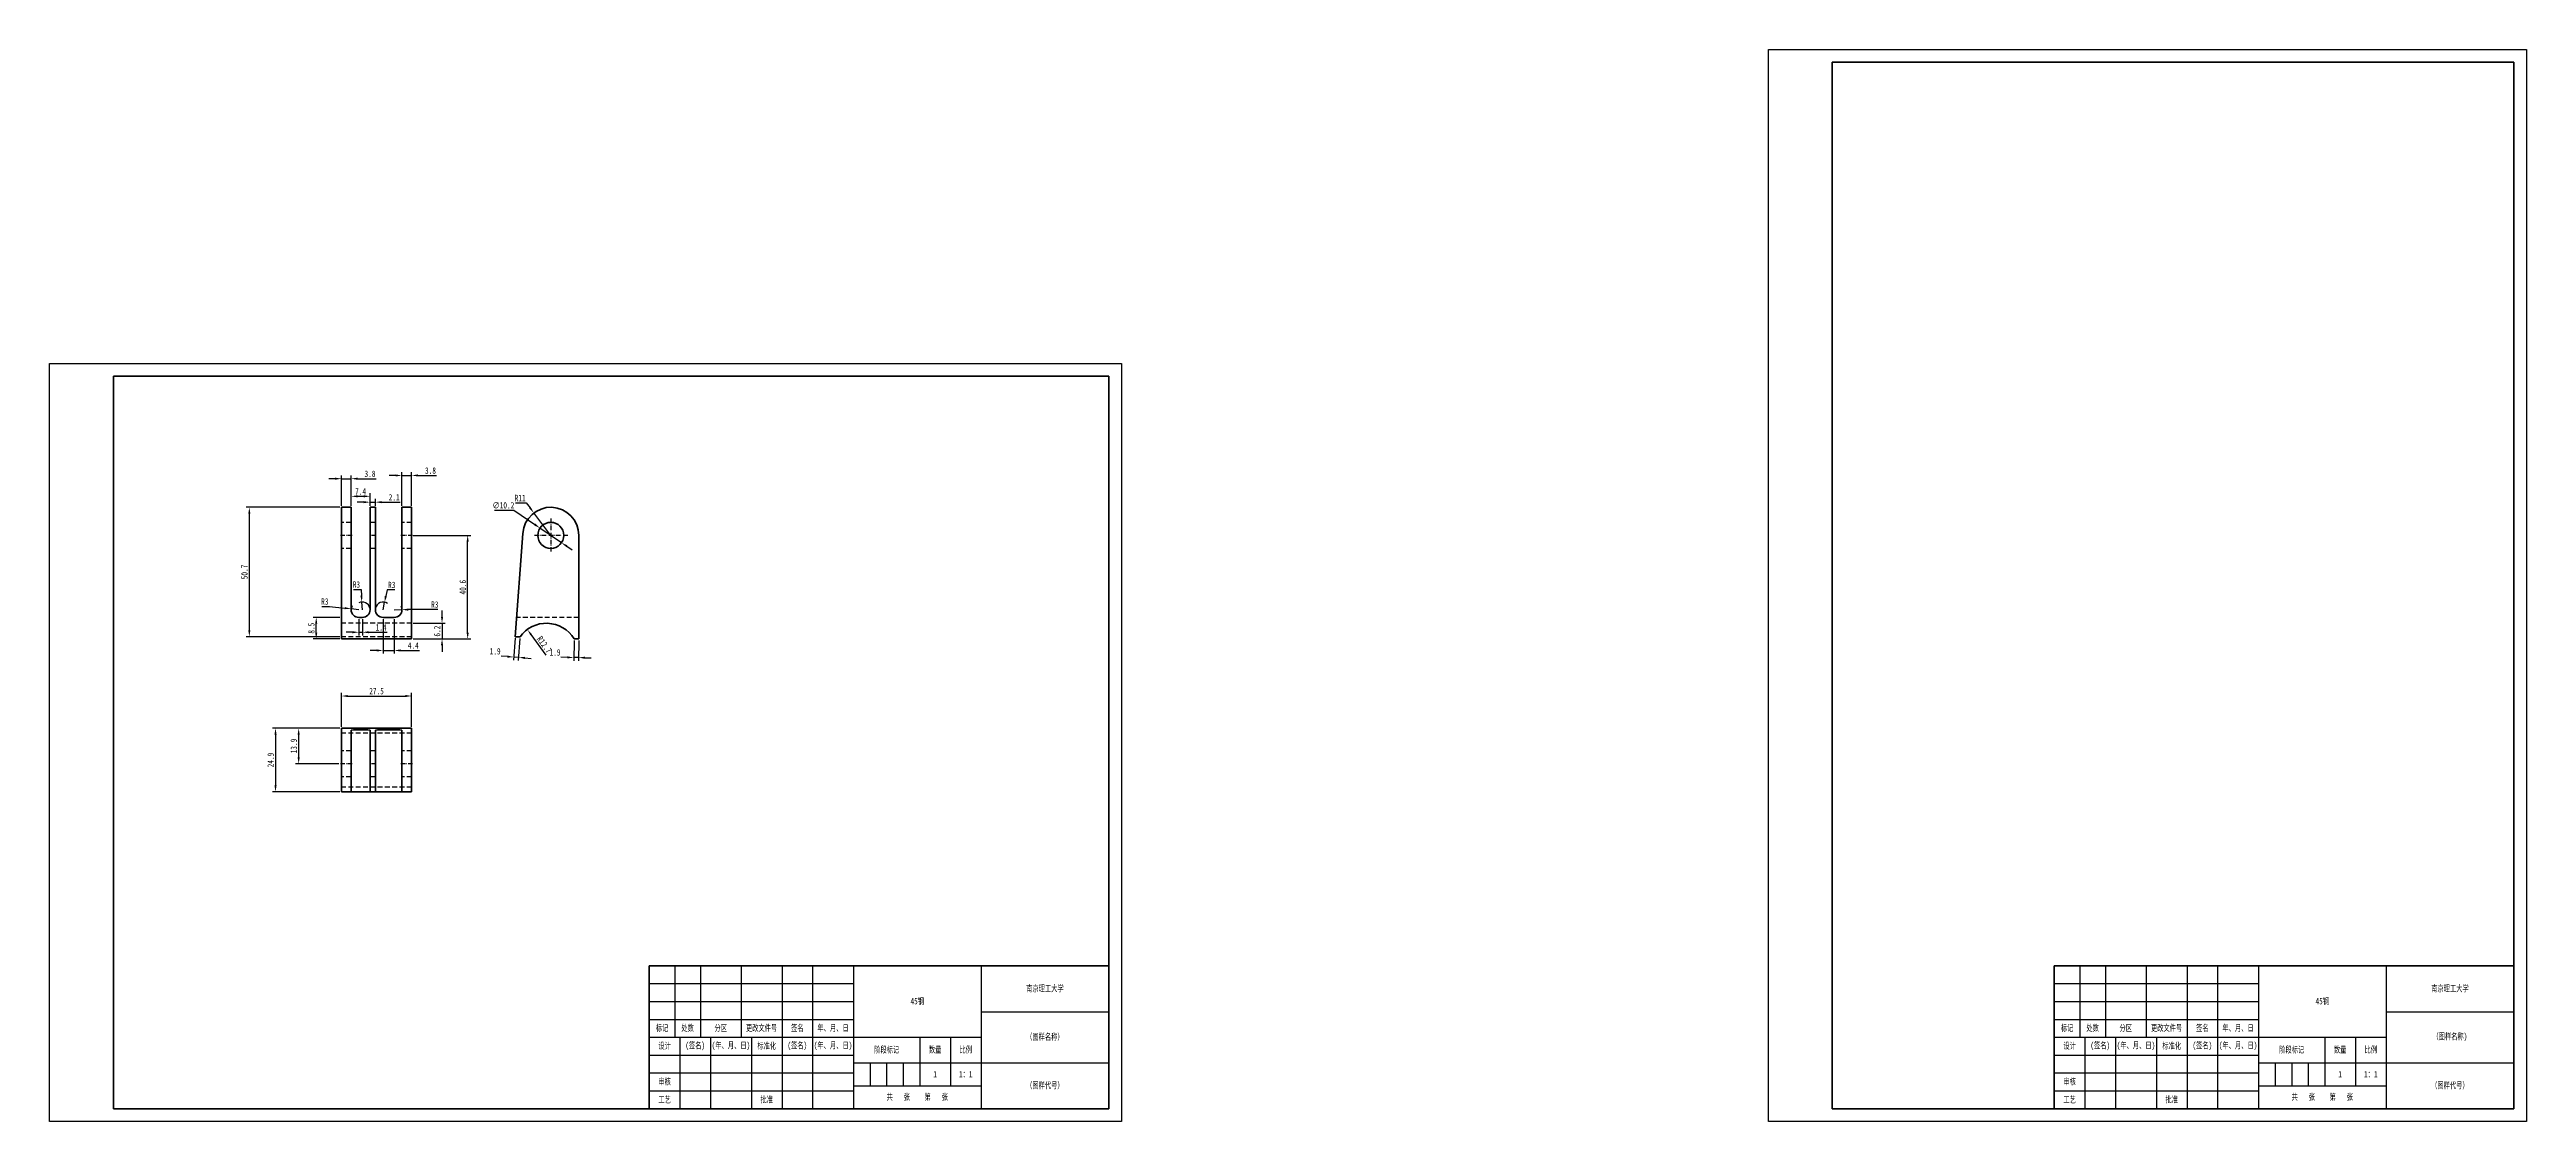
# Model space of a CAD drawing. Header units: millimetres. Extents: x 1050 to 2021, y 766 to 1186.
import ezdxf

# ---------------------------------------------------------------- set-up
doc = ezdxf.new("R2010")
doc.units = ezdxf.units.MM
doc.header["$LTSCALE"] = 0.3
doc.linetypes.add('DASHDOT', pattern=[18.5, 12, -3, 0.5, -3])
doc.linetypes.add('DASHED', pattern=[19.05, 12.7, -6.35])
for name, color, linetype, lineweight in [('尺寸线', 3, 'Continuous', 25), ('粗实线', 7, 'Continuous', 50), ('细实线', 7, 'Continuous', 25), ('细文本', 7, 'Continuous', 25)]:
    doc.layers.add(name, color=color, linetype=linetype, lineweight=lineweight)
doc.styles.add('NUT Standard', font='simfang.ttf', dxfattribs={"width": 0.7, "height": 2.5})
doc.dimstyles.new('NUT Standard', dxfattribs={"dimtxt": 2.5, "dimasz": 2.5, "dimexe": 1.25, "dimexo": 0.625, "dimtad": 1, "dimtoh": 1, "dimdec": 1, "dimdsep": 46, "dimtxsty": 'NUT Standard', "dimcen": 2.5, "dimadec": 0, "dimazin": 0, "dimtfac": 1, "dimtdec": 1, "dimtmove": 0, "dimatfit": 3, "dimfxl": 1, "dimarcsym": 0})

# ---------------------------------------------------------------- blocks, each defined once
blk = doc.blocks.new('*D5')
at = {"layer": 'Defpoints', "color": 0, "transparency": 16777216}
for p in [(1191.92, 932.32), (1164.42, 919.67), (1191.92, 919.67)]:
    blk.add_point(p, dxfattribs=at)
at = {"layer": '尺寸线', "color": 0, "lineweight": -2, "transparency": 16777216}
for p, q in [((1164.42, 920.3), (1164.42, 933.57)), ((1166.92, 932.32), (1189.42, 932.32)), ((1191.92, 920.3), (1191.92, 933.57))]:
    blk.add_line(p, q, dxfattribs=at)
at = {"layer": '尺寸线', "color": 0, "transparency": 16777216}
for points in [[(1166.92, 932.73), (1166.92, 931.9), (1164.42, 932.32)], [(1189.42, 932.73), (1189.42, 931.9), (1191.92, 932.32)]]:
    blk.add_solid(points, dxfattribs=at)
at = {"layer": '尺寸线', "color": 0, "transparency": 16777216, "insert": (1178.17, 934.21), "char_height": 2.5, "attachment_point": 5, "style": 'NUT Standard'}
blk.add_mtext('27.5', dxfattribs=at)
blk = doc.blocks.new('*D6')
at = {"layer": 'Defpoints', "color": 0, "transparency": 16777216}
for p in [(1128.33, 1006.26), (1164.42, 1006.26), (1164.42, 955.56)]:
    blk.add_point(p, dxfattribs=at)
at = {"layer": '尺寸线', "color": 0, "lineweight": -2, "transparency": 16777216}
for p, q in [((1163.79, 1006.26), (1127.08, 1006.26)), ((1128.33, 958.06), (1128.33, 1003.76)), ((1163.79, 955.56), (1127.08, 955.56))]:
    blk.add_line(p, q, dxfattribs=at)
at = {"layer": '尺寸线', "color": 0, "transparency": 16777216}
for points in [[(1127.91, 1003.76), (1128.74, 1003.76), (1128.33, 1006.26)], [(1127.91, 958.06), (1128.74, 958.06), (1128.33, 955.56)]]:
    blk.add_solid(points, dxfattribs=at)
at = {"layer": '尺寸线', "color": 0, "transparency": 16777216, "insert": (1126.43, 980.91), "char_height": 2.5, "attachment_point": 5, "rotation": 90, "style": 'NUT Standard'}
blk.add_mtext('50.7', dxfattribs=at)
blk = doc.blocks.new('*D7')
at = {"layer": 'Defpoints', "color": 0, "transparency": 16777216}
for p in [(1168.22, 1017.47), (1164.42, 1006.26), (1168.22, 1006.26)]:
    blk.add_point(p, dxfattribs=at)
at = {"layer": '尺寸线', "color": 0, "lineweight": -2, "transparency": 16777216}
for p, q in [((1161.92, 1017.47), (1159.42, 1017.47)), ((1164.42, 1006.88), (1164.42, 1018.72)), ((1164.42, 1017.47), (1168.22, 1017.47)), ((1168.22, 1006.88), (1168.22, 1018.72)), ((1170.72, 1017.47), (1178.01, 1017.47))]:
    blk.add_line(p, q, dxfattribs=at)
at = {"layer": '尺寸线', "color": 0, "transparency": 16777216}
for points in [[(1161.92, 1017.89), (1161.92, 1017.05), (1164.42, 1017.47)], [(1170.72, 1017.89), (1170.72, 1017.05), (1168.22, 1017.47)]]:
    blk.add_solid(points, dxfattribs=at)
at = {"layer": '尺寸线', "color": 0, "transparency": 16777216, "insert": (1175.61, 1019.37), "char_height": 2.5, "attachment_point": 5, "style": 'NUT Standard'}
blk.add_mtext('3.8', dxfattribs=at)
blk = doc.blocks.new('*D8')
at = {"layer": 'Defpoints', "color": 0, "transparency": 16777216}
for p in [(1175.62, 1010.57), (1168.22, 1006.26), (1175.62, 1006.26)]:
    blk.add_point(p, dxfattribs=at)
at = {"layer": '尺寸线', "color": 0, "lineweight": -2, "transparency": 16777216}
for p, q in [((1168.22, 1006.88), (1168.22, 1011.82)), ((1170.72, 1010.57), (1173.12, 1010.57)), ((1175.62, 1006.88), (1175.62, 1011.82))]:
    blk.add_line(p, q, dxfattribs=at)
at = {"layer": '尺寸线', "color": 0, "transparency": 16777216}
for points in [[(1170.72, 1010.99), (1170.72, 1010.15), (1168.22, 1010.57)], [(1173.12, 1010.99), (1173.12, 1010.15), (1175.62, 1010.57)]]:
    blk.add_solid(points, dxfattribs=at)
at = {"layer": '尺寸线', "color": 0, "transparency": 16777216, "insert": (1171.92, 1012.47), "char_height": 2.5, "attachment_point": 5, "style": 'NUT Standard'}
blk.add_mtext('7.4', dxfattribs=at)
blk = doc.blocks.new('*D9')
at = {"layer": 'Defpoints', "color": 0, "transparency": 16777216}
for p in [(1175.62, 1006.26), (1177.72, 1008.27), (1177.72, 1006.26)]:
    blk.add_point(p, dxfattribs=at)
at = {"layer": '尺寸线', "color": 0, "lineweight": -2, "transparency": 16777216}
for p, q in [((1175.62, 1006.88), (1175.62, 1009.52)), ((1177.72, 1006.88), (1177.72, 1009.52)), ((1173.12, 1008.27), (1170.62, 1008.27)), ((1175.62, 1008.27), (1177.72, 1008.27)), ((1180.22, 1008.27), (1187.42, 1008.27))]:
    blk.add_line(p, q, dxfattribs=at)
at = {"layer": '尺寸线', "color": 0, "transparency": 16777216}
for points in [[(1173.12, 1008.69), (1173.12, 1007.85), (1175.62, 1008.27)], [(1180.22, 1008.69), (1180.22, 1007.85), (1177.72, 1008.27)]]:
    blk.add_solid(points, dxfattribs=at)
at = {"layer": '尺寸线', "color": 0, "transparency": 16777216, "insert": (1185.07, 1010.17), "char_height": 2.5, "attachment_point": 5, "style": 'NUT Standard'}
blk.add_mtext('2.1', dxfattribs=at)
blk = doc.blocks.new('*D10')
at = {"layer": 'Defpoints', "color": 0, "transparency": 16777216}
for p in [(1191.92, 1018.73), (1188.12, 1006.26), (1191.92, 1006.26)]:
    blk.add_point(p, dxfattribs=at)
at = {"layer": '尺寸线', "color": 0, "lineweight": -2, "transparency": 16777216}
for p, q in [((1188.12, 1006.88), (1188.12, 1019.98)), ((1191.92, 1006.88), (1191.92, 1019.98)), ((1185.62, 1018.73), (1183.12, 1018.73)), ((1188.12, 1018.73), (1191.92, 1018.73)), ((1194.42, 1018.73), (1201.71, 1018.73))]:
    blk.add_line(p, q, dxfattribs=at)
at = {"layer": '尺寸线', "color": 0, "transparency": 16777216}
for points in [[(1185.62, 1019.15), (1185.62, 1018.32), (1188.12, 1018.73)], [(1194.42, 1019.15), (1194.42, 1018.32), (1191.92, 1018.73)]]:
    blk.add_solid(points, dxfattribs=at)
at = {"layer": '尺寸线', "color": 0, "transparency": 16777216, "insert": (1199.31, 1020.63), "char_height": 2.5, "attachment_point": 5, "style": 'NUT Standard'}
blk.add_mtext('3.8', dxfattribs=at)
blk = doc.blocks.new('*D11')
at = {"layer": 'Defpoints', "color": 0, "transparency": 16777216}
for p in [(1242.21, 998.12), (1250.65, 992.4)]:
    blk.add_point(p, dxfattribs=at)
at = {"layer": '尺寸线', "color": 0, "lineweight": -2, "transparency": 16777216}
for p, q in [((1224.41, 1005.08), (1231.93, 1005.08)), ((1231.93, 1005.08), (1240.14, 999.52)), ((1250.65, 992.4), (1242.21, 998.12)), ((1252.72, 990.99), (1254.79, 989.59))]:
    blk.add_line(p, q, dxfattribs=at)
at = {"layer": '尺寸线', "color": 0, "transparency": 16777216}
for points in [[(1240.37, 999.86), (1239.91, 999.17), (1242.21, 998.12)], [(1252.96, 991.34), (1252.49, 990.65), (1250.65, 992.4)]]:
    blk.add_solid(points, dxfattribs=at)
at = {"layer": '尺寸线', "color": 0, "transparency": 16777216, "insert": (1227.86, 1007.04), "char_height": 2.5, "attachment_point": 5, "style": 'NUT Standard'}
blk.add_mtext('∅10.2', dxfattribs=at)
blk = doc.blocks.new('*D12')
at = {"layer": 'Defpoints', "color": 0, "transparency": 16777216}
for p in [(1239.81, 1004.04), (1246.43, 995.26)]:
    blk.add_point(p, dxfattribs=at)
at = {"layer": '尺寸线', "color": 0, "lineweight": -2, "transparency": 16777216}
for p, q in [((1232.67, 1008.03), (1236.8, 1008.03)), ((1236.8, 1008.03), (1238.3, 1006.03)), ((1246.43, 995.26), (1239.81, 1004.04))]:
    blk.add_line(p, q, dxfattribs=at)
at = {"layer": '尺寸线', "color": 0, "transparency": 16777216}
blk.add_solid([(1238.63, 1006.28), (1237.97, 1005.78), (1239.81, 1004.04)], dxfattribs=at)
at = {"layer": '尺寸线', "color": 0, "transparency": 16777216, "insert": (1234.42, 1009.9), "char_height": 2.5, "attachment_point": 5, "style": 'NUT Standard'}
blk.add_mtext('R11', dxfattribs=at)
blk = doc.blocks.new('*D13')
at = {"layer": 'Defpoints', "color": 0, "transparency": 16777216}
for p in [(1237.26, 958.39), (1244.73, 948.12)]:
    blk.add_point(p, dxfattribs=at)
at = {"layer": '尺寸线', "color": 0, "lineweight": -2, "transparency": 16777216}
blk.add_line((1244.57, 948.34), (1238.73, 956.36), dxfattribs=at)
at = {"layer": '尺寸线', "color": 0, "transparency": 16777216}
blk.add_solid([(1239.07, 956.61), (1238.39, 956.12), (1237.26, 958.39)], dxfattribs=at)
at = {"layer": '尺寸线', "color": 0, "transparency": 16777216, "insert": (1243.92, 952.46), "char_height": 2.5, "attachment_point": 5, "rotation": 306.03892, "style": 'NUT Standard'}
blk.add_mtext('R12.7', dxfattribs=at)
blk = doc.blocks.new('*D14')
at = {"layer": 'Defpoints', "color": 0, "transparency": 16777216}
for p in [(1255.57, 954.73), (1257.43, 954.7), (1255.44, 947.4)]:
    blk.add_point(p, dxfattribs=at)
at = {"layer": '尺寸线', "color": 0, "lineweight": -2, "transparency": 16777216}
for p, q in [((1255.56, 954.11), (1255.42, 946.15)), ((1257.42, 954.07), (1257.28, 946.12)), ((1252.94, 947.45), (1250.44, 947.49)), ((1257.3, 947.37), (1255.44, 947.4)), ((1259.8, 947.32), (1262.3, 947.28))]:
    blk.add_line(p, q, dxfattribs=at)
at = {"layer": '尺寸线', "color": 0, "transparency": 16777216}
for points in [[(1252.95, 947.86), (1252.94, 947.03), (1255.44, 947.4)], [(1259.81, 947.74), (1259.79, 946.91), (1257.3, 947.37)]]:
    blk.add_solid(points, dxfattribs=at)
at = {"layer": '尺寸线', "color": 0, "transparency": 16777216, "insert": (1248.11, 949.39), "char_height": 2.5, "attachment_point": 5, "style": 'NUT Standard'}
blk.add_mtext('1.9', dxfattribs=at)
blk = doc.blocks.new('*D15')
at = {"layer": 'Defpoints', "color": 0, "transparency": 16777216}
for p in [(1232.54, 955.63), (1234.39, 955.49), (1231.96, 947.58)]:
    blk.add_point(p, dxfattribs=at)
at = {"layer": '尺寸线', "color": 0, "lineweight": -2, "transparency": 16777216}
for p, q in [((1232.5, 955), (1231.87, 946.33)), ((1234.35, 954.87), (1233.72, 946.2)), ((1229.47, 947.76), (1226.97, 947.94)), ((1233.81, 947.44), (1231.96, 947.58)), ((1236.31, 947.26), (1238.8, 947.08))]:
    blk.add_line(p, q, dxfattribs=at)
at = {"layer": '尺寸线', "color": 0, "transparency": 16777216}
for points in [[(1229.5, 948.17), (1229.44, 947.34), (1231.96, 947.58)], [(1236.34, 947.68), (1236.28, 946.85), (1233.81, 947.44)]]:
    blk.add_solid(points, dxfattribs=at)
at = {"layer": '尺寸线', "color": 0, "transparency": 16777216, "insert": (1224.64, 949.83), "char_height": 2.5, "attachment_point": 5, "style": 'NUT Standard'}
blk.add_mtext('1.9', dxfattribs=at)
blk = doc.blocks.new('*D16')
at = {"layer": 'Defpoints', "color": 0, "transparency": 16777216}
for p in [(1164.42, 919.67), (1138.59, 894.77), (1164.42, 894.77)]:
    blk.add_point(p, dxfattribs=at)
at = {"layer": '尺寸线', "color": 0, "lineweight": -2, "transparency": 16777216}
for p, q in [((1163.79, 919.67), (1137.34, 919.67)), ((1138.59, 917.17), (1138.59, 897.27)), ((1163.79, 894.77), (1137.34, 894.77))]:
    blk.add_line(p, q, dxfattribs=at)
at = {"layer": '尺寸线', "color": 0, "transparency": 16777216}
for points in [[(1138.17, 917.17), (1139.01, 917.17), (1138.59, 919.67)], [(1138.17, 897.27), (1139.01, 897.27), (1138.59, 894.77)]]:
    blk.add_solid(points, dxfattribs=at)
at = {"layer": '尺寸线', "color": 0, "transparency": 16777216, "insert": (1136.69, 907.22), "char_height": 2.5, "attachment_point": 5, "rotation": 90, "style": 'NUT Standard'}
blk.add_mtext('24.9', dxfattribs=at)
blk = doc.blocks.new('*D17')
at = {"layer": 'Defpoints', "color": 0, "transparency": 16777216}
for p in [(1164.42, 919.67), (1147.65, 905.77), (1164.04, 905.77)]:
    blk.add_point(p, dxfattribs=at)
at = {"layer": '尺寸线', "color": 0, "lineweight": -2, "transparency": 16777216}
for p, q in [((1163.79, 919.67), (1146.4, 919.67)), ((1147.65, 917.17), (1147.65, 908.27)), ((1163.41, 905.77), (1146.4, 905.77))]:
    blk.add_line(p, q, dxfattribs=at)
at = {"layer": '尺寸线', "color": 0, "transparency": 16777216}
for points in [[(1147.24, 917.17), (1148.07, 917.17), (1147.65, 919.67)], [(1147.24, 908.27), (1148.07, 908.27), (1147.65, 905.77)]]:
    blk.add_solid(points, dxfattribs=at)
at = {"layer": '尺寸线', "color": 0, "transparency": 16777216, "insert": (1145.76, 912.72), "char_height": 2.5, "attachment_point": 5, "rotation": 90, "style": 'NUT Standard'}
blk.add_mtext('13.9', dxfattribs=at)
blk = doc.blocks.new('*D18')
at = {"layer": 'Defpoints', "color": 0, "transparency": 16777216}
for p in [(1168.24, 966.46), (1171.22, 966.12)]:
    blk.add_point(p, dxfattribs=at)
at = {"layer": '尺寸线', "color": 0, "lineweight": -2, "transparency": 16777216}
for p, q in [((1156.74, 967.44), (1159.68, 967.44)), ((1159.68, 967.44), (1165.75, 966.74)), ((1171.22, 966.12), (1168.24, 966.46))]:
    blk.add_line(p, q, dxfattribs=at)
blk.add_arc((1171.22, 966.12), 3, 149.58654, 180.00001, dxfattribs=at)
at = {"layer": '尺寸线', "color": 0, "transparency": 16777216}
blk.add_solid([(1165.8, 967.16), (1165.7, 966.33), (1168.24, 966.46)], dxfattribs=at)
at = {"layer": '尺寸线', "color": 0, "transparency": 16777216, "insert": (1157.9, 969.33), "char_height": 2.5, "attachment_point": 5, "style": 'NUT Standard'}
blk.add_mtext('R3', dxfattribs=at)
blk = doc.blocks.new('*D19')
at = {"layer": 'Defpoints', "color": 0, "transparency": 16777216}
for p in [(1180.72, 966.12), (1181.32, 969.05)]:
    blk.add_point(p, dxfattribs=at)
at = {"layer": '尺寸线', "color": 0, "lineweight": -2, "transparency": 16777216}
for p, q in [((1182.34, 973.95), (1181.83, 971.5)), ((1185.28, 973.95), (1182.34, 973.95)), ((1180.72, 966.12), (1181.32, 969.05))]:
    blk.add_line(p, q, dxfattribs=at)
blk.add_arc((1180.72, 966.12), 3, 54.44433, 168.06338, dxfattribs=at)
at = {"layer": '尺寸线', "color": 0, "transparency": 16777216}
blk.add_solid([(1181.42, 971.59), (1182.24, 971.42), (1181.32, 969.05)], dxfattribs=at)
at = {"layer": '尺寸线', "color": 0, "transparency": 16777216, "insert": (1184.12, 975.84), "char_height": 2.5, "attachment_point": 5, "style": 'NUT Standard'}
blk.add_mtext('R3', dxfattribs=at)
blk = doc.blocks.new('*D20')
at = {"layer": 'Defpoints', "color": 0, "transparency": 16777216}
for p in [(1171.22, 963.12), (1172.62, 963.12), (1172.62, 957.3)]:
    blk.add_point(p, dxfattribs=at)
at = {"layer": '尺寸线', "color": 0, "lineweight": -2, "transparency": 16777216}
for p, q in [((1171.22, 962.49), (1171.22, 956.05)), ((1172.62, 962.49), (1172.62, 956.05)), ((1168.72, 957.3), (1166.22, 957.3)), ((1171.22, 957.3), (1172.62, 957.3)), ((1175.12, 957.3), (1182.33, 957.3))]:
    blk.add_line(p, q, dxfattribs=at)
at = {"layer": '尺寸线', "color": 0, "transparency": 16777216}
for points in [[(1168.72, 957.72), (1168.72, 956.89), (1171.22, 957.3)], [(1175.12, 957.72), (1175.12, 956.89), (1172.62, 957.3)]]:
    blk.add_solid(points, dxfattribs=at)
at = {"layer": '尺寸线', "color": 0, "transparency": 16777216, "insert": (1179.97, 959.2), "char_height": 2.5, "attachment_point": 5, "style": 'NUT Standard'}
blk.add_mtext('1.4', dxfattribs=at)
blk = doc.blocks.new('*D21')
at = {"layer": 'Defpoints', "color": 0, "transparency": 16777216}
for p in [(1180.72, 963.12), (1185.12, 963.12), (1185.12, 950.16)]:
    blk.add_point(p, dxfattribs=at)
at = {"layer": '尺寸线', "color": 0, "lineweight": -2, "transparency": 16777216}
for p, q in [((1180.72, 962.49), (1180.72, 948.91)), ((1185.12, 962.49), (1185.12, 948.91)), ((1178.22, 950.16), (1175.72, 950.16)), ((1180.72, 950.16), (1185.12, 950.16)), ((1187.62, 950.16), (1195.03, 950.16))]:
    blk.add_line(p, q, dxfattribs=at)
at = {"layer": '尺寸线', "color": 0, "transparency": 16777216}
for points in [[(1178.22, 950.58), (1178.22, 949.75), (1180.72, 950.16)], [(1187.62, 950.58), (1187.62, 949.75), (1185.12, 950.16)]]:
    blk.add_solid(points, dxfattribs=at)
at = {"layer": '尺寸线', "color": 0, "transparency": 16777216, "insert": (1192.57, 952.06), "char_height": 2.5, "attachment_point": 5, "style": 'NUT Standard'}
blk.add_mtext('4.4', dxfattribs=at)
blk = doc.blocks.new('*D22')
at = {"layer": 'Defpoints', "color": 0, "transparency": 16777216}
for p in [(1172.41, 969.11), (1172.62, 966.12)]:
    blk.add_point(p, dxfattribs=at)
at = {"layer": '尺寸线', "color": 0, "lineweight": -2, "transparency": 16777216}
for p, q in [((1169.13, 974.1), (1172.08, 974.1)), ((1172.08, 974.1), (1172.25, 971.6)), ((1172.62, 966.12), (1172.41, 969.11))]:
    blk.add_line(p, q, dxfattribs=at)
blk.add_arc((1172.62, 966.12), 3, 11.93662, 117.73106, dxfattribs=at)
at = {"layer": '尺寸线', "color": 0, "transparency": 16777216}
blk.add_solid([(1172.66, 971.63), (1171.83, 971.58), (1172.41, 969.11)], dxfattribs=at)
at = {"layer": '尺寸线', "color": 0, "transparency": 16777216, "insert": (1170.29, 975.99), "char_height": 2.5, "attachment_point": 5, "style": 'NUT Standard'}
blk.add_mtext('R3', dxfattribs=at)
blk = doc.blocks.new('*D23')
at = {"layer": 'Defpoints', "color": 0, "transparency": 16777216}
for p in [(1185.12, 966.12), (1188.12, 966.15)]:
    blk.add_point(p, dxfattribs=at)
at = {"layer": '尺寸线', "color": 0, "lineweight": -2, "transparency": 16777216}
for p, q in [((1185.12, 966.12), (1188.12, 966.15)), ((1199.19, 966.25), (1190.62, 966.17)), ((1202.14, 966.25), (1199.19, 966.25))]:
    blk.add_line(p, q, dxfattribs=at)
blk.add_arc((1185.12, 966.12), 3, 11.93662, 24.42224, dxfattribs=at)
at = {"layer": '尺寸线', "color": 0, "transparency": 16777216}
blk.add_solid([(1190.61, 966.59), (1190.62, 965.75), (1188.12, 966.15)], dxfattribs=at)
at = {"layer": '尺寸线', "color": 0, "transparency": 16777216, "insert": (1200.98, 968.14), "char_height": 2.5, "attachment_point": 5, "style": 'NUT Standard'}
blk.add_mtext('R3', dxfattribs=at)
blk = doc.blocks.new('*D24')
at = {"layer": 'Defpoints', "color": 0, "transparency": 16777216}
for p in [(1154.53, 963.12), (1164.42, 963.12), (1164.42, 954.66)]:
    blk.add_point(p, dxfattribs=at)
at = {"layer": '尺寸线', "color": 0, "lineweight": -2, "transparency": 16777216}
for p, q in [((1163.79, 963.12), (1153.28, 963.12)), ((1163.79, 954.66), (1153.28, 954.66)), ((1154.53, 957.16), (1154.53, 960.62))]:
    blk.add_line(p, q, dxfattribs=at)
at = {"layer": '尺寸线', "color": 0, "transparency": 16777216}
for points in [[(1154.11, 960.62), (1154.95, 960.62), (1154.53, 963.12)], [(1154.11, 957.16), (1154.95, 957.16), (1154.53, 954.66)]]:
    blk.add_solid(points, dxfattribs=at)
at = {"layer": '尺寸线', "color": 0, "transparency": 16777216, "insert": (1152.63, 958.89), "char_height": 2.5, "attachment_point": 5, "rotation": 90, "style": 'NUT Standard'}
blk.add_mtext('8.5', dxfattribs=at)
blk = doc.blocks.new('*D25')
at = {"layer": 'Defpoints', "color": 0, "transparency": 16777216}
for p in [(1191.92, 995.26), (1213.87, 995.26), (1191.92, 954.66)]:
    blk.add_point(p, dxfattribs=at)
at = {"layer": '尺寸线', "color": 0, "lineweight": -2, "transparency": 16777216}
for p, q in [((1192.54, 995.26), (1215.12, 995.26)), ((1213.87, 957.16), (1213.87, 992.76)), ((1192.54, 954.66), (1215.12, 954.66))]:
    blk.add_line(p, q, dxfattribs=at)
at = {"layer": '尺寸线', "color": 0, "transparency": 16777216}
for points in [[(1213.45, 992.76), (1214.29, 992.76), (1213.87, 995.26)], [(1213.45, 957.16), (1214.29, 957.16), (1213.87, 954.66)]]:
    blk.add_solid(points, dxfattribs=at)
at = {"layer": '尺寸线', "color": 0, "transparency": 16777216, "insert": (1211.97, 974.96), "char_height": 2.5, "attachment_point": 5, "rotation": 90, "style": 'NUT Standard'}
blk.add_mtext('40.6', dxfattribs=at)
blk = doc.blocks.new('*D26')
at = {"layer": 'Defpoints', "color": 0, "transparency": 16777216}
for p in [(1191.92, 960.82), (1191.92, 954.66), (1203.83, 954.66)]:
    blk.add_point(p, dxfattribs=at)
at = {"layer": '尺寸线', "color": 0, "lineweight": -2, "transparency": 16777216}
for p, q in [((1192.54, 960.82), (1205.08, 960.82)), ((1203.83, 963.32), (1203.83, 965.82)), ((1203.83, 960.82), (1203.83, 954.66)), ((1192.54, 954.66), (1205.08, 954.66)), ((1203.83, 952.16), (1203.83, 949.66))]:
    blk.add_line(p, q, dxfattribs=at)
at = {"layer": '尺寸线', "color": 0, "transparency": 16777216}
for points in [[(1203.41, 963.32), (1204.25, 963.32), (1203.83, 960.82)], [(1203.41, 952.16), (1204.25, 952.16), (1203.83, 954.66)]]:
    blk.add_solid(points, dxfattribs=at)
at = {"layer": '尺寸线', "color": 0, "transparency": 16777216, "insert": (1201.93, 957.74), "char_height": 2.5, "attachment_point": 5, "rotation": 90, "style": 'NUT Standard'}
blk.add_mtext('6.2', dxfattribs=at)

msp = doc.modelspace()

# ---------------------------------------------------------------- linework, layer by layer
for p, q in [((1723.56, 765.62), (1723.56, 1185.62)), ((1723.56, 1185.62), (2020.56, 1185.62)), ((2020.56, 1185.62), (2020.56, 765.62)), ((1050.04, 1062.62), (1470.04, 1062.62)), ((1050.04, 765.62), (1050.04, 1062.62)), ((1470.04, 1062.62), (1470.04, 765.62)), ((2015.56, 854.62), (2015.56, 770.62)), ((1470.04, 765.62), (1050.04, 765.62)), ((2020.56, 765.62), (1723.56, 765.62))]:
    msp.add_line(p, q)
at = {"color": 7, "lineweight": 50}
for p, q in [((1164.42, 1006.26), (1164.42, 995.26)), ((1168.22, 1006.26), (1164.42, 1006.26)), ((1168.22, 1006.26), (1168.22, 995.26)), ((1175.62, 1006.26), (1175.62, 995.26)), ((1177.72, 1006.26), (1175.62, 1006.26)), ((1177.72, 1006.26), (1177.72, 995.26)), ((1188.12, 995.26), (1188.12, 1006.26)), ((1191.92, 1006.26), (1188.12, 1006.26)), ((1191.92, 1006.26), (1191.92, 995.26)), ((1164.42, 995.26), (1164.42, 954.66)), ((1168.22, 966.12), (1168.22, 995.26)), ((1175.62, 966.12), (1175.62, 995.26)), ((1177.72, 966.12), (1177.72, 995.26)), ((1188.12, 995.26), (1188.12, 966.12)), ((1191.92, 995.26), (1191.92, 954.66)), ((1235.46, 996.05), (1232.54, 955.56)), ((1257.43, 995.26), (1257.43, 954.66)), ((1172.62, 963.12), (1171.22, 963.12)), ((1185.12, 963.12), (1180.72, 963.12)), ((1191.92, 954.66), (1164.42, 954.66)), ((1232.54, 955.56), (1234.39, 955.49)), ((1164.42, 916.75), (1164.42, 919.67)), ((1191.92, 919.67), (1164.42, 919.67)), ((1164.42, 916.75), (1164.42, 894.77)), ((1168.22, 916.75), (1168.22, 918.91)), ((1168.22, 916.75), (1168.22, 894.77)), ((1172.62, 919.12), (1171.22, 919.12)), ((1175.62, 916.75), (1175.62, 918.91)), ((1175.62, 916.75), (1175.62, 894.77)), ((1177.72, 916.75), (1177.72, 918.91)), ((1177.72, 916.75), (1177.72, 894.77)), ((1185.12, 919.12), (1180.72, 919.12)), ((1188.12, 916.75), (1188.12, 918.91)), ((1188.12, 894.77), (1188.12, 916.75)), ((1191.92, 916.75), (1191.92, 919.67)), ((1191.92, 916.75), (1191.92, 894.77)), ((1164.42, 894.77), (1168.22, 894.77)), ((1168.22, 894.77), (1171.22, 894.77)), ((1172.62, 894.77), (1171.22, 894.77)), ((1172.62, 894.77), (1175.62, 894.77)), ((1177.72, 894.77), (1175.62, 894.77)), ((1177.72, 894.77), (1180.72, 894.77)), ((1185.12, 894.77), (1180.72, 894.77)), ((1185.12, 894.77), (1188.12, 894.77)), ((1188.12, 894.77), (1191.92, 894.77))]:
    msp.add_line(p, q, dxfattribs=at)
at = {"color": 2, "linetype": 'DASHED', "lineweight": 25, "ltscale": 0.5, "true_color": 0xf1eb1f}
for p, q in [((1168.22, 1000.36), (1164.42, 1000.36)), ((1177.72, 1000.36), (1175.62, 1000.36)), ((1191.92, 1000.36), (1188.12, 1000.36)), ((1168.22, 990.16), (1164.42, 990.16)), ((1177.72, 990.16), (1175.62, 990.16)), ((1191.92, 990.16), (1188.12, 990.16)), ((1191.92, 960.82), (1164.42, 960.82)), ((1257.43, 963.12), (1233.08, 963.12)), ((1191.92, 955.56), (1164.42, 955.56)), ((1191.92, 917.81), (1164.42, 917.81)), ((1168.22, 910.87), (1164.42, 910.87)), ((1177.72, 910.87), (1175.62, 910.87)), ((1191.92, 910.87), (1188.12, 910.87)), ((1168.22, 900.67), (1164.42, 900.67)), ((1191.92, 896.63), (1164.42, 896.63)), ((1177.72, 900.67), (1175.62, 900.67)), ((1191.92, 900.67), (1188.12, 900.67))]:
    msp.add_line(p, q, dxfattribs=at)
at = {"color": 242, "linetype": 'DASHDOT', "lineweight": 25, "ltscale": 0.5, "true_color": 0xcd2027}
for p, q in [((1246.43, 1001.89), (1246.43, 988.63)), ((1168.6, 995.26), (1164.04, 995.26)), ((1177.93, 995.26), (1175.41, 995.26)), ((1192.3, 995.26), (1187.74, 995.26)), ((1253.06, 995.26), (1239.8, 995.26)), ((1168.6, 905.77), (1164.04, 905.77)), ((1177.93, 905.77), (1175.41, 905.77)), ((1192.3, 905.77), (1187.74, 905.77))]:
    msp.add_line(p, q, dxfattribs=at)
at = {"color": 7, "lineweight": 35}
msp.add_line((1255.57, 954.73), (1257.43, 954.66), dxfattribs=at)
at = {"color": 7, "lineweight": 50}
msp.add_circle((1246.43, 995.26), 5.1, dxfattribs=at)
for centre, radius, start, end in [((1246.43, 995.26), 11, 0, 175.86923), ((1171.22, 966.12), 3, 180.00001, 270), ((1172.62, 966.12), 3, 270, 0), ((1180.72, 966.12), 3, 180.00001, 270), ((1185.12, 966.12), 3, 270, 0), ((1244.73, 948.12), 12.7, 31.3827, 144.48653)]:
    msp.add_arc(centre, radius, start, end, dxfattribs=at)
for centre, start_param, end_param in [((1171.22, 918.91), 4.712389, 6.283185), ((1172.62, 918.91), 3.141593, 4.712389), ((1180.72, 918.91), 4.712389, 6.283185), ((1185.12, 918.91), 3.141593, 4.712389)]:
    msp.add_ellipse(centre, major_axis=(-3, 0), ratio=0.072221, start_param=start_param, end_param=end_param, dxfattribs=at)
at = {"layer": '粗实线'}
for p, q in [((1748.56, 770.62), (1748.56, 1180.62)), ((1748.56, 1180.62), (2015.56, 1180.62)), ((2015.56, 1180.62), (2015.56, 770.62)), ((1075.04, 770.62), (1075.04, 1057.62)), ((1075.04, 1057.62), (1465.04, 1057.62)), ((1465.04, 1057.62), (1465.04, 770.62)), ((1285.04, 826.62), (1465.04, 826.62)), ((1285.04, 770.62), (1285.04, 826.62)), ((1835.56, 826.62), (2015.56, 826.62)), ((1835.56, 770.62), (1835.56, 826.62)), ((1465.04, 770.62), (1075.04, 770.62)), ((1285.04, 770.62), (1465.04, 770.62)), ((2015.56, 770.62), (1748.56, 770.62))]:
    msp.add_line(p, q, dxfattribs=at)
at = {"layer": '细实线'}
for p, q in [((1295.04, 826.62), (1295.04, 798.62)), ((1305.04, 826.62), (1305.04, 798.62)), ((1321.04, 826.62), (1321.04, 798.62)), ((1337.04, 826.62), (1337.04, 798.62)), ((1349.04, 826.62), (1349.04, 798.62)), ((1365.04, 826.62), (1365.04, 770.62)), ((1415.04, 826.62), (1415.04, 770.62)), ((1845.56, 826.62), (1845.56, 798.62)), ((1855.56, 826.62), (1855.56, 798.62)), ((1871.56, 826.62), (1871.56, 798.62)), ((1887.56, 826.62), (1887.56, 798.62)), ((1899.56, 826.62), (1899.56, 798.62)), ((1915.56, 826.62), (1915.56, 770.62)), ((1965.56, 826.62), (1965.56, 770.62)), ((1285.04, 819.62), (1365.04, 819.62)), ((1835.56, 819.62), (1915.56, 819.62)), ((1285.04, 812.62), (1365.04, 812.62)), ((1285.04, 805.62), (1365.04, 805.62)), ((1415.04, 808.62), (1465.04, 808.62)), ((1835.56, 812.62), (1915.56, 812.62)), ((1835.56, 805.62), (1915.56, 805.62)), ((1965.56, 808.62), (2015.56, 808.62)), ((1285.04, 798.62), (1415.04, 798.62)), ((1297.04, 798.62), (1297.04, 770.62)), ((1309.04, 798.62), (1309.04, 770.62)), ((1325.04, 798.62), (1325.04, 770.62)), ((1337.04, 798.62), (1337.04, 770.62)), ((1349.04, 798.62), (1349.04, 770.62)), ((1391.04, 798.62), (1391.04, 779.62)), ((1403.04, 798.62), (1403.04, 779.62)), ((1835.56, 798.62), (1965.56, 798.62)), ((1847.56, 798.62), (1847.56, 770.62)), ((1859.56, 798.62), (1859.56, 770.62)), ((1875.56, 798.62), (1875.56, 770.62)), ((1887.56, 798.62), (1887.56, 770.62)), ((1899.56, 798.62), (1899.56, 770.62)), ((1941.56, 798.62), (1941.56, 779.62)), ((1953.56, 798.62), (1953.56, 779.62)), ((1285.04, 791.62), (1365.04, 791.62)), ((1365.04, 788.62), (1465.04, 788.62)), ((1371.54, 788.62), (1371.54, 779.62)), ((1378.04, 788.62), (1378.04, 779.62)), ((1384.54, 788.62), (1384.54, 779.62)), ((1835.56, 791.62), (1915.56, 791.62)), ((1915.56, 788.62), (2015.56, 788.62)), ((1922.06, 788.62), (1922.06, 779.62)), ((1928.56, 788.62), (1928.56, 779.62)), ((1935.06, 788.62), (1935.06, 779.62)), ((1285.04, 784.62), (1365.04, 784.62)), ((1285.04, 777.62), (1365.04, 777.62)), ((1365.04, 779.62), (1415.04, 779.62)), ((1835.56, 784.62), (1915.56, 784.62)), ((1835.56, 777.62), (1915.56, 777.62)), ((1915.56, 779.62), (1965.56, 779.62))]:
    msp.add_line(p, q, dxfattribs=at)

# ---------------------------------------------------------------- texts
at = {"layer": '粗实线', "char_height": 2.5, "attachment_point": 5, "style": 'NUT Standard'}
for s, insert in [('\\pxqc;{\\fFangSong|b0|i0|c134|p49;1}', (1397.04, 784.12)), ('\\pxqc;{\\fFangSong|b0|i0|c134|p49;1：1}', (1409.04, 784.12)), ('\\pxqc;{\\fFangSong|b0|i0|c134|p49;1}', (1947.56, 784.12)), ('\\pxqc;{\\fFangSong|b0|i0|c134|p49;1：1}', (1959.56, 784.12))]:
    msp.add_mtext_dynamic_manual_height_columns(s, width=12, gutter_width=12.5, heights=[0], dxfattribs=dict(at, insert=insert))
at = {"layer": '粗实线', "char_height": 2.5, "width": 12, "attachment_point": 5, "style": 'NUT Standard'}
for s, insert in [('工艺', (1841.56, 774.12)), ('批准', (1881.56, 774.12))]:
    msp.add_mtext(s, dxfattribs=dict(at, insert=insert))
at = {"layer": '细文本', "char_height": 2.5, "attachment_point": 5, "style": 'NUT Standard'}
for s, insert, width in [('{\\fFangSong|b0|i0|c134|p49;南京理工大学}', (1440.04, 817.62), 50), ('{\\fFangSong|b0|i0|c134|p49;南京理工大学}', (1990.56, 817.62), 50), ('45钢', (1390.04, 812.62), 50), ('45钢', (1940.56, 812.62), 50), ('标记', (1290.04, 802.12), 10), ('设计', (1291.04, 795.12), 12), ('处数', (1300.04, 802.12), 10), ('(签名)', (1303.04, 795.12), 12), ('(年、月、日)', (1317.04, 795.12), 16), ('分区', (1313.04, 802.12), 16), ('更改文件号', (1329.04, 802.12), 16), ('标准化', (1331.04, 795.12), 12), ('(签名)', (1343.04, 795.12), 12), ('签名', (1343.04, 802.12), 12), ('(年、月、日)', (1357.04, 795.12), 16), ('年、月、日', (1357.04, 802.12), 16), ('（图样名称）', (1440.04, 798.62), 50), ('标记', (1840.56, 802.12), 10), ('设计', (1841.56, 795.12), 12), ('处数', (1850.56, 802.12), 10), ('(签名)', (1853.56, 795.12), 12), ('(年、月、日)', (1867.56, 795.12), 16), ('分区', (1863.56, 802.12), 16), ('更改文件号', (1879.56, 802.12), 16), ('标准化', (1881.56, 795.12), 12), ('(签名)', (1893.56, 795.12), 12), ('签名', (1893.56, 802.12), 12), ('(年、月、日)', (1907.56, 795.12), 16), ('年、月、日', (1907.56, 802.12), 16), ('（图样名称)', (1990.56, 798.62), 50), ('阶段标记', (1378.04, 793.62), 26), ('数量', (1397.04, 793.62), 12), ('比例', (1409.04, 793.62), 12), ('阶段标记', (1928.56, 793.62), 26), ('数量', (1947.56, 793.62), 12), ('比例', (1959.56, 793.62), 12), ('审核', (1291.04, 781.12), 12), ('共   张    第   张', (1390.04, 775.12), 50), ('（图样代号）', (1440.04, 779.62), 50), ('审核', (1841.56, 781.12), 12), ('共   张    第   张', (1940.56, 775.12), 50), ('（图样代号）', (1990.56, 779.62), 50), ('工艺', (1291.04, 774.12), 12), ('批准', (1331.04, 774.12), 12)]:
    msp.add_mtext(s, dxfattribs=dict(at, insert=insert, width=width))

# ---------------------------------------------------------------- dimensions: what is measured, and where the dimension line sits
at = {"layer": '尺寸线'}
for base, p1, p2, picture, middle in [((1168.22, 1017.47), (1164.42, 1006.26), (1168.22, 1006.26), '*D7', (1175.61, 1019.37)), ((1191.92, 1018.73), (1188.12, 1006.26), (1191.92, 1006.26), '*D10', (1199.31, 1020.63)), ((1175.62, 1010.57), (1168.22, 1006.26), (1175.62, 1006.26), '*D8', (1171.92, 1012.47)), ((1177.72, 1008.27), (1175.62, 1006.26), (1177.72, 1006.26), '*D9', (1185.07, 1010.17)), ((1172.62, 957.3), (1171.22, 963.12), (1172.62, 963.12), '*D20', (1179.97, 959.2)), ((1185.12, 950.16), (1180.72, 963.12), (1185.12, 963.12), '*D21', (1192.57, 952.06)), ((1191.92, 932.32), (1164.42, 919.67), (1191.92, 919.67), '*D5', (1178.17, 934.21))]:
    dim = msp.add_linear_dim(base=base, p1=p1, p2=p2, dimstyle='NUT Standard', dxfattribs=at)
    dim.commit()
    dim.dimension.update_dxf_attribs({"geometry": picture, "text_midpoint": middle})
for center, mpoint, picture, middle in [((1246.43, 995.26), (1239.81, 1004.04), '*D12', (1234.42, 1009.9)), ((1172.62, 966.12), (1172.41, 969.11), '*D22', (1170.29, 975.99)), ((1180.72, 966.12), (1181.32, 969.05), '*D19', (1184.12, 975.84))]:
    dim = msp.add_radius_dim(center=center, mpoint=mpoint, dimstyle='NUT Standard', dxfattribs=at)
    dim.commit()
    dim.dimension.update_dxf_attribs({"geometry": picture, "text_midpoint": middle})
for base, p1, p2, picture, middle in [((1128.33, 1006.26), (1164.42, 955.56), (1164.42, 1006.26), '*D6', (1126.43, 980.91)), ((1213.87, 995.26), (1191.92, 954.66), (1191.92, 995.26), '*D25', (1211.97, 974.96)), ((1154.53, 963.12), (1164.42, 954.66), (1164.42, 963.12), '*D24', (1152.63, 958.89)), ((1203.83, 954.66), (1191.92, 960.82), (1191.92, 954.66), '*D26', (1201.93, 957.74)), ((1138.59, 894.77), (1164.42, 919.67), (1164.42, 894.77), '*D16', (1136.69, 907.22)), ((1147.65, 905.77), (1164.42, 919.67), (1164.04, 905.77), '*D17', (1145.76, 912.72))]:
    dim = msp.add_linear_dim(base=base, p1=p1, p2=p2, angle=90, dimstyle='NUT Standard', dxfattribs=at)
    dim.commit()
    dim.dimension.update_dxf_attribs({"geometry": picture, "text_midpoint": middle})
dim = msp.add_diameter_dim_2p(p1=(1250.65, 992.4), p2=(1242.21, 998.12), dimstyle='NUT Standard', dxfattribs=at)
dim.commit()
dim.dimension.update_dxf_attribs({"geometry": '*D11', "text_midpoint": (1227.86, 1005.08), "dimtype": 163})
for center, mpoint, picture, middle in [((1171.22, 966.12), (1168.24, 966.46), '*D18', (1159.68, 967.44)), ((1185.12, 966.12), (1188.12, 966.15), '*D23', (1199.19, 966.25)), ((1244.73, 948.12), (1237.26, 958.39), '*D13', (1242.38, 951.34))]:
    dim = msp.add_radius_dim(center=center, mpoint=mpoint, dimstyle='NUT Standard', dxfattribs=at)
    dim.commit()
    dim.dimension.update_dxf_attribs({"geometry": picture, "text_midpoint": middle, "dimtype": 164})
for p1, p2, distance, picture, middle in [((1234.39, 955.49), (1232.54, 955.63), 8.07, '*D15', (1224.64, 949.83)), ((1257.43, 954.7), (1255.57, 954.73), 7.33, '*D14', (1248.11, 949.39))]:
    dim = msp.add_aligned_dim(p1=p1, p2=p2, distance=distance, dimstyle='NUT Standard', dxfattribs=at)
    dim.commit()
    dim.dimension.update_dxf_attribs({"geometry": picture, "text_midpoint": middle})

doc.saveas('drawing.dxf')
